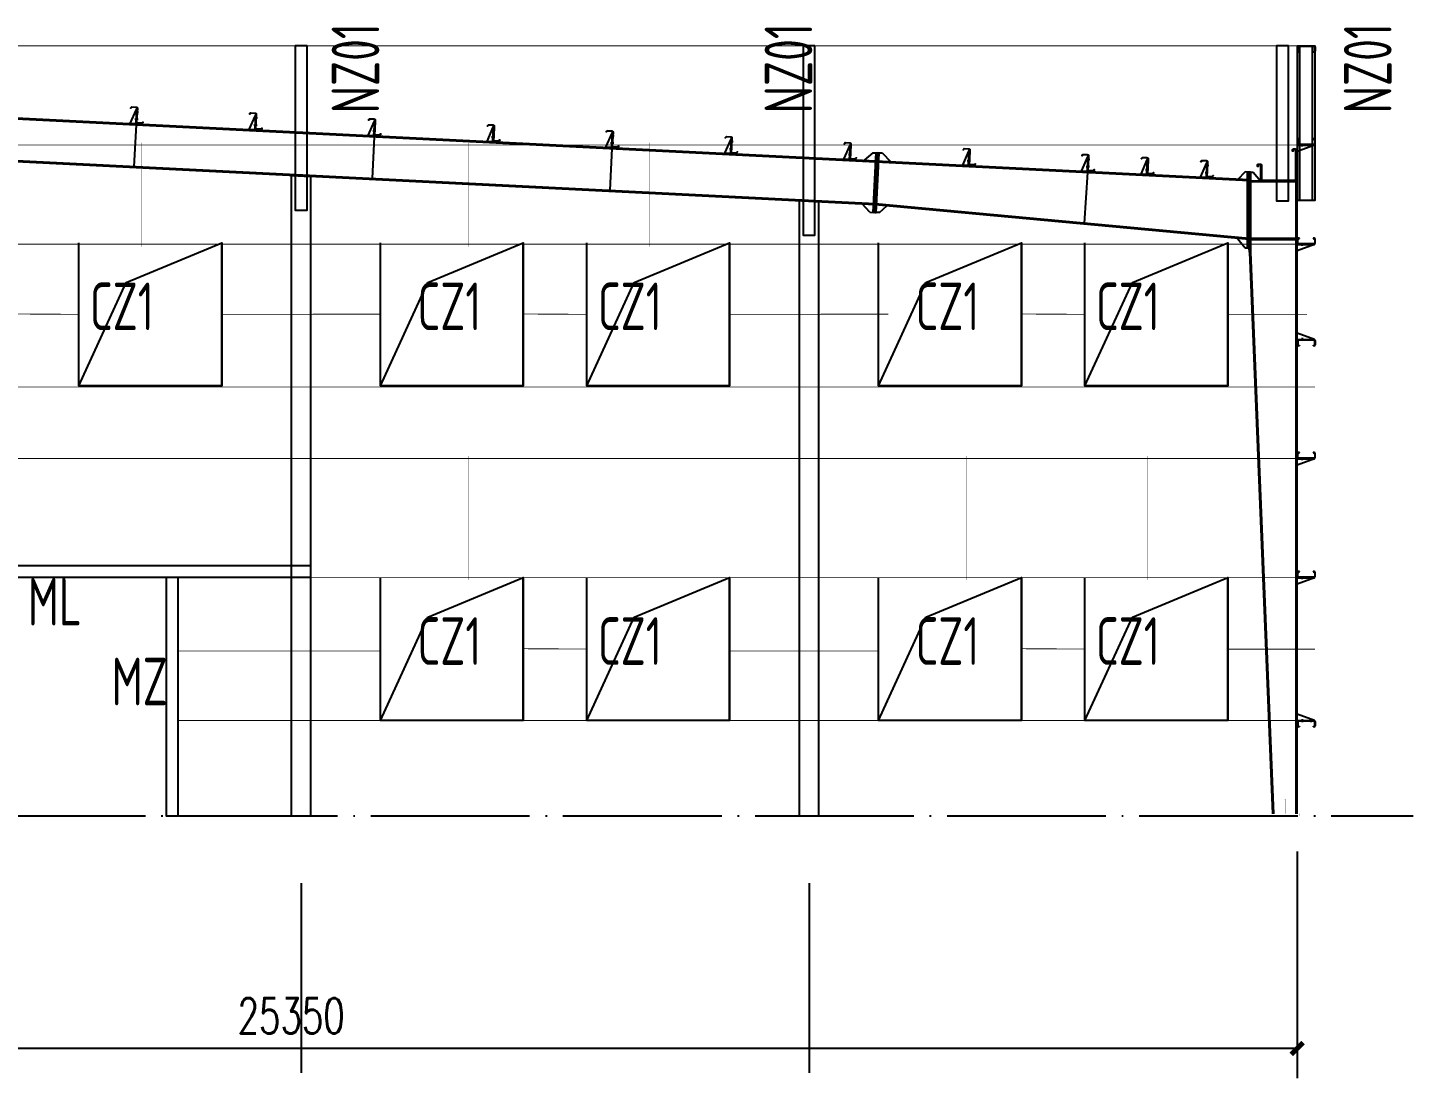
# Model space of a CAD drawing. Extents: x 180850 to 1399066, y 48356 to 327880.
# Drawn here: x 1089196 to 1106653, y 157399 to 170635 of the extents above; entities that cross this region are included whole.
import ezdxf

# ---------------------------------------------------------------- set-up
doc = ezdxf.new("R2010")
doc.units = 0
doc.header["$LTSCALE"] = 1000
doc.linetypes.add('DOTE', pattern=[2.42, 2, -0.2, 0.02, -0.2])
for name, color, linetype in [('AXIS', 3, 'Continuous'), ('DOTE', 1, 'Continuous'), ('GL', 150, 'Continuous'), ('GZ', 50, 'Continuous'), ('LT', 181, 'Continuous'), ('PZ', 202, 'Continuous'), ('TEXT', 7, 'Continuous'), ('天沟', 2, 'Continuous')]:
    doc.layers.add(name, color=color, linetype=linetype)
doc.styles.add('_TCH_DIM_T3', font='SIMPLEX', dxfattribs={"width": 0.705882, "bigfont": 'GBCBIG'})
doc.styles.add('TSSD_Label', font='tssdeng.shx', dxfattribs={"width": 0.7, "bigfont": 'hztxt.shx'})
doc.styles.add('TSSD_Norm', font='tssdeng.shx', dxfattribs={"bigfont": 'hztxt.shx'})
doc.dimstyles.new('_TCH_ARCH&&150', dxfattribs={"dimtxt": 446.25, "dimasz": 150, "dimexe": 375, "dimexo": 450, "dimgap": 189.375, "dimtad": 1, "dimdec": 0, "dimzin": 0, "dimdsep": 46, "dimtxsty": '_TCH_DIM_T3', "dimblk": 'ARCHTICK', "dimcen": 0.09, "dimclrd": 3, "dimclre": 3, "dimclrt": 7, "dimazin": 2, "dimtfac": 1, "dimtdec": 0, "dimtix": 1, "dimtmove": 2, "dimatfit": 3, "dimfxl": 1, "dimtolj": 1, "dimtzin": 0, "dimarcsym": 0})

# ---------------------------------------------------------------- blocks, each defined once
blk = doc.blocks.new('_ArchTick')
at = {"color": 0, "linetype": 'ByBlock', "const_width": 0.4}
blk.add_lwpolyline([(-0.5, -0.5), (0.5, 0.5)], dxfattribs=at)
blk = doc.blocks.new('*D1330')
at = {"color": 3, "lineweight": -2, "transparency": 16777216}
for p, q in [((27461, 4948), (27461, 2090)), ((52811, 4948), (52811, 2090)), ((52811, 2465), (27461, 2465))]:
    blk.add_line(p, q, dxfattribs=at)
at = {"layer": 'Defpoints', "color": 0, "transparency": 16777216}
for p in [(27461, 5398, -1), (52811, 5398, -1), (27461, 2465)]:
    blk.add_point(p, dxfattribs=at)
at = {"color": 3, "lineweight": -2, "transparency": 16777216, "xscale": 150, "yscale": 150, "zscale": 150, "rotation": 180}
blk.add_blockref('_ArchTick', (27461, 2465), dxfattribs=at)
at = {"color": 3, "lineweight": -2, "transparency": 16777216, "xscale": 150, "yscale": 150, "zscale": 150}
blk.add_blockref('_ArchTick', (52811, 2465), dxfattribs=at)
at = {"color": 7, "transparency": 16777216, "insert": (40136, 2877), "char_height": 446.2, "attachment_point": 5, "style": '_TCH_DIM_T3'}
blk.add_mtext('\\A1;25350', dxfattribs=at)
blk = doc.blocks.new('A$C3A585300')
at = {"layer": 'LT', "color": 1, "linetype": 'Continuous'}
for p, q in [((98, 153, -5), (58, 151, -5)), ((98, 153, -5), (58, 151, -5)), ((103, 62, -5), (63, 60, -5)), ((103, 62, -5), (63, 60, -5))]:
    blk.add_line(p, q, dxfattribs=at)
at = {"layer": 'LT', "elevation": -5}
blk.add_lwpolyline([(76, 197, -0.414214), (85, 207), (141, 210), (155, 197), (157, 199), (142, 213), (82, 210, 0.414214), (72, 200), (81, 23, -0.414214), (72, 12), (16, 10), (2, 22), (0, 20), (15, 6), (75, 9, 0.414214), (84, 20), (76, 197)], format="xyb", dxfattribs=at)
at = {"layer": 'LT', "elevation": -1}
for points in [[(76, 192), (82, 192), (91, 0), (85, 0)], [(82, 182), (91, 0), (161, 4)]]:
    blk.add_lwpolyline(points, close=True, dxfattribs=at)
at = {"layer": 'LT', "color": 1, "linetype": 'Continuous'}
for points in [[(75, 140, -5), (74, 164, -5), (84, 140, -5), (83, 165, -5)], [(75, 140, -5), (74, 164, -5), (84, 140, -5), (83, 165, -5)], [(79, 73, -5), (80, 48, -5), (88, 73, -5), (89, 49, -5)], [(79, 73, -5), (80, 48, -5), (88, 73, -5), (89, 49, -5)]]:
    blk.add_solid(points, dxfattribs=at)
blk = doc.blocks.new('A$C5C4D7DB2')
at = {"color": 8}
for p, q in [((38181.7, 14102.8, -0.9), (38155.4, 13577.5, -1)), ((41181.2, 13952.9, -0.9), (41154.9, 13427.5, -0.7)), ((44177.7, 13803, -0.9), (44151.4, 13277.7, -0.3)), ((47492.9, 13098.6, -0.9), (47520.3, 13647.9, -0.9)), ((50168.8, 13503.5, -0.9), (50127.9, 12863, -0.9))]:
    blk.add_line(p, q, dxfattribs=at)
at = {"layer": 'AXIS'}
for p, q in [((40260.5, 4547.9, -0.9), (40260.5, 2160, -0.9)), ((46660.5, 4547.9, -0.9), (46660.5, 2160, -0.9)), ((52810.5, 4547.9, -0.9), (52810.5, 2160, -0.9))]:
    blk.add_line(p, q, dxfattribs=at)
at = {"layer": 'DOTE', "linetype": 'DOTE'}
blk.add_line((0, 5397.9, -0.9), (54273.6, 5397.9, -0.9), dxfattribs=at)
at = {"layer": 'GL', "color": 8}
for p, q in [((27460.5, 14650.9, -0.9), (52204.5, 13413.7, -0.9)), ((27460.5, 14638.9, -0.9), (52204.5, 13401.7, -0.9)), ((34433.1, 13751.6, -1.5), (47492.9, 13098.6, 0.1)), ((34433.7, 13763.6, -1.5), (47493.5, 13110.6, 0.1)), ((47492.9, 13098.6, -0.9), (52204.5, 12660.9, -4.9)), ((47492.9, 13098.6, -0.9), (52204.5, 12660.9, -4.9)), ((47494.3, 13110.5, -0.9), (52204.5, 12673, -4.9)), ((47494.3, 13110.5, -0.9), (52204.5, 12673, -4.9))]:
    blk.add_line(p, q, dxfattribs=at)
at = {"layer": 'GZ', "color": 8}
for p, q in [((52796.5, 5422.9), (52796.5, 13383.9, -4.2)), ((52810.5, 5422.9), (52810.5, 13383.9, -4.2)), ((52224.5, 12673.2, -11.9), (52796.5, 12673.2, -8)), ((52224.5, 12673.2, -11.9), (52796.5, 12673.2, -8)), ((52224.5, 12659.2, -11.9), (52796.5, 12659.2, -8)), ((52224.5, 12659.2, -11.9), (52796.5, 12659.2, -8)), ((52210.5, 12499.2, -8), (52500, 5422.9)), ((52224.5, 12499.2, -8), (52514, 5422.9))]:
    blk.add_line(p, q, dxfattribs=at)
at = {"layer": 'GZ'}
for points, elevation in [([(40335.5, 15097.6), (40185.5, 15097.6), (40185.5, 13026.7), (40335.5, 13026.7)], -0.9), ([(46735.5, 15097.6), (46585.5, 15097.6), (46585.5, 12713.2), (46735.5, 12713.2)], -0.9), ([(52699.6, 15097.6), (52549.6, 15097.6), (52549.6, 13145.9), (52699.6, 13145.9)], -0.9), ([(52811.8, 13154.7), (53035.4, 13154.7), (53035.4, 15094.2), (52811.8, 15094.2)], -4), ([(52841.8, 13154.7), (53005.4, 13154.7), (53005.4, 15094.2), (52841.8, 15094.2)], -4), ([(40385.5, 5397.9), (40385.5, 13447.5), (40135.5, 13459.4), (40135.5, 5397.9)], -0.9), ([(46785.5, 5397.9), (46785.5, 13134), (46535.5, 13145.9), (46535.5, 5397.9)], -0.9)]:
    blk.add_lwpolyline(points, close=True, dxfattribs=dict(at, elevation=elevation))
at = {"layer": 'GZ', "color": 8, "elevation": -6}
blk.add_lwpolyline([(52810.5, 13383.9), (52224.5, 13383.9), (52224.5, 13397.9), (52810.5, 13397.9)], close=True, dxfattribs=at)
at = {"layer": 'LT'}
for p, q in [((52810.5, 15097.6, -4), (53030.5, 15097.6, -4)), ((52810.5, 15094.2, -4), (52810.5, 15097.6, -4)), ((53030.5, 15094.2, -4), (52810.5, 15094.2, -4)), ((52815.5, 15030.5, -4), (52815.5, 15083, -4)), ((52818.9, 15079.6, -4), (52818.9, 15033.8, -4)), ((52826.8, 15094.2, -4), (53024.3, 15094.2, -4)), ((52838, 15019.2, -4), (52826.8, 15019.2, -4)), ((53020.9, 15090.8, -4), (52830.2, 15090.8, -4)), ((52830.2, 15022.6, -4), (52838, 15022.6, -4)), ((52838, 15022.6, -4), (52838, 15019.2, -4)), ((53013, 15019.2, -4), (53013, 15022.6, -4)), ((53013, 15022.6, -4), (53020.9, 15022.6, -4)), ((53024.3, 15019.2, -4), (53013, 15019.2, -4)), ((53030.5, 15097.6, -4), (53030.5, 15094.2, -4)), ((53032.2, 15033.8, -4), (53032.2, 15079.6, -4)), ((53035.5, 15083, -4), (53035.5, 15030.5, -4))]:
    blk.add_line(p, q, dxfattribs=at)
at = {"layer": 'LT', "color": 8, "linetype": 'Continuous'}
for p, q in [((38168, 14176.4, -4.9), (38207.8, 14174.4, -4.9)), ((38168, 14176.4, -4.9), (38207.8, 14174.4, -4.9)), ((38172.5, 14267.8, -4.9), (38212.4, 14265.8, -4.9)), ((38172.5, 14267.8, -4.9), (38212.4, 14265.8, -4.9)), ((39670.7, 14192.9, -4.9), (39710.5, 14190.9, -4.9)), ((39670.7, 14192.9, -4.9), (39710.5, 14190.9, -4.9)), ((39666.1, 14101.4, -4.9), (39705.9, 14099.5, -4.9)), ((39666.1, 14101.4, -4.9), (39705.9, 14099.5, -4.9)), ((41164.2, 14026.5, -4.9), (41204.1, 14024.5, -4.9)), ((41164.2, 14026.5, -4.9), (41204.1, 14024.5, -4.9)), ((41168.8, 14117.9, -4.9), (41208.6, 14116, -4.9)), ((41168.8, 14117.9, -4.9), (41208.6, 14116, -4.9)), ((52872, 6613.4, -4), (52872, 6575, -4)), ((52982.4, 6613.4, -4), (52982.4, 6575, -4))]:
    blk.add_line(p, q, dxfattribs=at)
at = {"layer": 'LT', "color": 8}
for p, q in [((53031.8, 13849.6, -4), (52811.8, 13849.6, -4)), ((52811.8, 13849.6, -4), (52811.8, 13846.3, -4)), ((52811.8, 13846.3, -4), (53031.8, 13846.3, -4)), ((53031.8, 13846.3, -4), (52811.8, 13766.6, -4)), ((52816.8, 13913.4, -4), (52816.8, 13860.9, -4)), ((52820.1, 13864.3, -4), (52820.1, 13910, -4)), ((52839.3, 13924.6, -4), (52828, 13924.6, -4)), ((52828, 13849.6, -4), (53025.5, 13849.6, -4)), ((52831.4, 13921.3, -4), (52839.3, 13921.3, -4)), ((53022.1, 13853, -4), (52831.4, 13853, -4)), ((52839.3, 13921.3, -4), (52839.3, 13924.6, -4)), ((52873.2, 13827.1, -4), (52873.2, 13865.4, -4)), ((52983.6, 13827.1, -4), (52983.6, 13865.4, -4)), ((53014.3, 13924.6, -4), (53014.3, 13921.3, -4)), ((53025.5, 13924.6, -4), (53014.3, 13924.6, -4)), ((53014.3, 13921.3, -4), (53022.1, 13921.3, -4)), ((53031.8, 13846.3, -4), (53031.8, 13849.6, -4)), ((53033.4, 13910, -4), (53033.4, 13864.3, -4)), ((53036.8, 13860.9, -4), (53036.8, 13913.4, -4)), ((53030.5, 12597.9, -4), (52810.5, 12597.9, -4)), ((52810.5, 12597.9, -4), (52810.5, 12594.5, -4)), ((52810.5, 12594.5, -4), (53030.5, 12594.5, -4)), ((53030.5, 12594.5, -4), (52810.5, 12514.9, -4)), ((52815.5, 12661.7, -4), (52815.5, 12609.2, -4)), ((52818.9, 12612.5, -4), (52818.9, 12658.3, -4)), ((52838, 12672.9, -4), (52826.8, 12672.9, -4)), ((52826.8, 12597.9, -4), (53024.3, 12597.9, -4)), ((52830.2, 12669.5, -4), (52838, 12669.5, -4)), ((53020.9, 12601.3, -4), (52830.2, 12601.3, -4)), ((52838, 12669.5, -4), (52838, 12672.9, -4)), ((52872, 12578.7, -4), (52872, 12617.1, -4)), ((52982.4, 12579.1, -4), (52982.4, 12617.4, -4)), ((53013, 12672.9, -4), (53013, 12669.5, -4)), ((53024.3, 12672.9, -4), (53013, 12672.9, -4)), ((53013, 12669.5, -4), (53020.9, 12669.5, -4)), ((53030.5, 12594.5, -4), (53030.5, 12597.9, -4)), ((53032.2, 12658.3, -4), (53032.2, 12612.5, -4)), ((53035.5, 12609.2, -4), (53035.5, 12661.7, -4)), ((53030.5, 11397.9, -4), (52810.5, 11477.5, -4)), ((52810.5, 11397.9, -4), (53030.5, 11397.9, -4)), ((52810.5, 11394.5, -4), (52810.5, 11397.9, -4)), ((53030.5, 11394.5, -4), (52810.5, 11394.5, -4)), ((52815.5, 11330.8, -4), (52815.5, 11383.3, -4)), ((52818.9, 11379.9, -4), (52818.9, 11334.2, -4)), ((52826.8, 11394.5, -4), (53024.3, 11394.5, -4)), ((53020.9, 11391.2, -4), (52830.2, 11391.2, -4)), ((52872, 11417.1, -4), (52872, 11378.7, -4)), ((52982.4, 11417.1, -4), (52982.4, 11378.7, -4)), ((53030.5, 11397.9, -4), (53030.5, 11394.5, -4)), ((53032.2, 11334.2, -4), (53032.2, 11379.9, -4)), ((53035.5, 11383.3, -4), (53035.5, 11330.8, -4)), ((52838, 11319.5, -4), (52826.8, 11319.5, -4)), ((52830.2, 11322.9, -4), (52838, 11322.9, -4)), ((52838, 11322.9, -4), (52838, 11319.5, -4)), ((53013, 11319.5, -4), (53013, 11322.9, -4)), ((53013, 11322.9, -4), (53020.9, 11322.9, -4)), ((53024.3, 11319.5, -4), (53013, 11319.5, -4)), ((52815.5, 9961.7, -4), (52815.5, 9909.2, -4)), ((52818.9, 9912.5, -4), (52818.9, 9958.3, -4)), ((52838, 9972.9, -4), (52826.8, 9972.9, -4)), ((52830.2, 9969.5, -4), (52838, 9969.5, -4)), ((52838, 9969.5, -4), (52838, 9972.9, -4)), ((53013, 9972.9, -4), (53013, 9969.5, -4)), ((53024.3, 9972.9, -4), (53013, 9972.9, -4)), ((53013, 9969.5, -4), (53020.9, 9969.5, -4)), ((53032.2, 9958.3, -4), (53032.2, 9912.5, -4)), ((53035.5, 9909.2, -4), (53035.5, 9961.7, -4)), ((53030.5, 9897.9, -4), (52810.5, 9897.9, -4)), ((52810.5, 9897.9, -4), (52810.5, 9894.5, -4)), ((52810.5, 9894.5, -4), (53030.5, 9894.5, -4)), ((53030.5, 9894.5, -4), (52810.5, 9814.9, -4)), ((52826.8, 9897.9, -4), (53024.3, 9897.9, -4)), ((53020.9, 9901.3, -4), (52830.2, 9901.3, -4)), ((52872, 9875.4, -4), (52872, 9913.7, -4)), ((52982.4, 9875.4, -4), (52982.4, 9913.7, -4)), ((53030.5, 9894.5, -4), (53030.5, 9897.9, -4)), ((53030.5, 8397.9, -4), (52810.5, 8397.9, -4)), ((52810.5, 8397.9, -4), (52810.5, 8394.5, -4)), ((52810.5, 8394.5, -4), (53030.5, 8394.5, -4)), ((53030.5, 8394.5, -4), (52810.5, 8314.9, -4)), ((52815.5, 8461.7, -4), (52815.5, 8409.2, -4)), ((52818.9, 8412.5, -4), (52818.9, 8458.3, -4)), ((52838, 8472.9, -4), (52826.8, 8472.9, -4)), ((52826.8, 8397.9, -4), (53024.3, 8397.9, -4)), ((52830.2, 8469.5, -4), (52838, 8469.5, -4)), ((53020.9, 8401.3, -4), (52830.2, 8401.3, -4)), ((52838, 8469.5, -4), (52838, 8472.9, -4)), ((52872, 8379.1, -4), (52872, 8417.4, -4)), ((52982.4, 8379.1, -4), (52982.4, 8417.4, -4)), ((53013, 8472.9, -4), (53013, 8469.5, -4)), ((53024.3, 8472.9, -4), (53013, 8472.9, -4)), ((53013, 8469.5, -4), (53020.9, 8469.5, -4)), ((53030.5, 8394.5, -4), (53030.5, 8397.9, -4)), ((53032.2, 8458.3, -4), (53032.2, 8412.5, -4)), ((53035.5, 8409.2, -4), (53035.5, 8461.7, -4)), ((53030.5, 6597.9, -4), (52810.5, 6677.5, -4)), ((52810.5, 6597.9, -4), (53030.5, 6597.9, -4)), ((52810.5, 6594.5, -4), (52810.5, 6597.9, -4)), ((53030.5, 6594.5, -4), (52810.5, 6594.5, -4)), ((52815.5, 6530.8, -4), (52815.5, 6583.3, -4)), ((52818.9, 6579.9, -4), (52818.9, 6534.2, -4)), ((52826.8, 6594.5, -4), (53024.3, 6594.5, -4)), ((52838, 6519.5, -4), (52826.8, 6519.5, -4)), ((53020.9, 6591.2, -4), (52830.2, 6591.2, -4)), ((52830.2, 6522.9, -4), (52838, 6522.9, -4)), ((52838, 6522.9, -4), (52838, 6519.5, -4)), ((53013, 6519.5, -4), (53013, 6522.9, -4)), ((53013, 6522.9, -4), (53020.9, 6522.9, -4)), ((53024.3, 6519.5, -4), (53013, 6519.5, -4)), ((53030.5, 6597.9, -4), (53030.5, 6594.5, -4)), ((53032.2, 6534.2, -4), (53032.2, 6579.9, -4)), ((53035.5, 6583.3, -4), (53035.5, 6530.8, -4))]:
    blk.add_line(p, q, dxfattribs=at)
at = {"layer": 'LT', "color": 8, "elevation": -4.9}
for points in [[(38194.9, 14311.4, 0.4142136), (38185.4, 14321.9), (38129.7, 14324.7), (38115.6, 14311.9), (38113.5, 14314.2), (38128.6, 14327.8), (38188.5, 14324.8, -0.4142136), (38198, 14314.3), (38189.2, 14137.5, 0.4142136), (38198.6, 14127), (38254.3, 14124.2), (38268.5, 14137), (38270.5, 14134.8), (38255.4, 14121.2), (38195.5, 14124.2, -0.4142136), (38186, 14134.7), (38194.9, 14311.4)], [(39693, 14236.5, 0.4142136), (39683.5, 14247), (39627.8, 14249.8), (39613.7, 14237), (39611.7, 14239.3), (39626.7, 14252.9), (39686.6, 14249.9, -0.4142136), (39696.1, 14239.4), (39687.3, 14062.6, 0.4142136), (39696.8, 14052.1), (39752.5, 14049.3), (39766.6, 14062.1), (39768.6, 14059.9), (39753.6, 14046.3), (39693.6, 14049.3, -0.4142136), (39684.1, 14059.8), (39693, 14236.5)], [(41191.1, 14161.6, 0.4142136), (41181.6, 14172.1), (41125.9, 14174.9), (41111.8, 14162.1), (41109.8, 14164.3), (41124.8, 14178), (41184.8, 14175, -0.4142136), (41194.3, 14164.5), (41185.4, 13987.7, 0.4142136), (41194.9, 13977.2), (41250.6, 13974.4), (41264.7, 13987.2), (41266.7, 13985), (41251.7, 13971.4), (41191.8, 13974.4, -0.4142136), (41182.3, 13984.8), (41191.1, 14161.6)]]:
    blk.add_lwpolyline(points, format="xyb", dxfattribs=at)
at = {"layer": 'LT', "color": 8, "elevation": -0.9}
for points in [[(38188.1, 14296.8), (38179, 14115), (38109.1, 14118.5)], [(38194.6, 14306.4), (38188.6, 14306.7), (38179, 14115), (38185, 14114.7)], [(39686.2, 14221.8), (39677.1, 14040.1), (39607.3, 14043.6)], [(39692.7, 14231.5), (39686.7, 14231.8), (39677.1, 14040.1), (39683.1, 14039.8)], [(41184.4, 14146.9), (41175.3, 13965.2), (41105.4, 13968.7)], [(41190.9, 14156.6), (41184.9, 14156.9), (41175.3, 13965.2), (41181.3, 13964.9)]]:
    blk.add_lwpolyline(points, close=True, dxfattribs=at)
at = {"layer": 'LT'}
for centre, start, end in [((52826.8, 15083, -4), 89.99996, 179.99996), ((52826.8, 15030.5, -4), 179.99996, 269.99996), ((52830.2, 15079.6, -4), 89.99996, 179.99996), ((52830.2, 15033.8, -4), 179.99996, 269.99996), ((53020.9, 15079.6, -4), 359.99996, 89.99996), ((53020.9, 15033.8, -4), 269.99996, 359.99996), ((53024.3, 15083, -4), 359.99996, 89.99996), ((53024.3, 15030.5, -4), 269.99996, 359.99996)]:
    blk.add_arc(centre, 11.3, start, end, dxfattribs=at)
at = {"layer": 'LT', "color": 8}
for centre, start, end in [((52828, 13913.4, -4), 90, 180), ((52828, 13860.9, -4), 180, 270), ((52831.4, 13910, -4), 90, 180), ((52831.4, 13864.3, -4), 180, 270), ((53022.1, 13910, -4), 360, 90), ((53022.1, 13864.3, -4), 270, 360), ((53025.5, 13913.4, -4), 360, 90), ((53025.5, 13860.9, -4), 270, 360), ((52826.8, 12661.7, -4), 90, 180), ((52826.8, 12609.2, -4), 180, 270), ((52830.2, 12658.3, -4), 90, 180), ((52830.2, 12612.5, -4), 180, 270), ((53020.9, 12658.3, -4), 0, 90), ((53020.9, 12612.5, -4), 270, 0), ((53024.3, 12661.7, -4), 0, 90), ((53024.3, 12609.2, -4), 270, 0), ((52826.8, 11383.3, -4), 90, 180), ((52830.2, 11379.9, -4), 90, 180), ((53020.9, 11379.9, -4), 0, 90), ((53024.3, 11383.3, -4), 0, 90), ((52826.8, 11330.8, -4), 180, 270), ((52830.2, 11334.2, -4), 180, 270), ((53020.9, 11334.2, -4), 270, 0), ((53024.3, 11330.8, -4), 270, 0), ((52826.8, 9961.7, -4), 90, 180), ((52830.2, 9958.3, -4), 90, 180), ((53020.9, 9958.3, -4), 360, 90), ((53024.3, 9961.7, -4), 360, 90), ((52826.8, 9909.2, -4), 180, 270), ((52830.2, 9912.5, -4), 180, 270), ((53020.9, 9912.5, -4), 270, 360), ((53024.3, 9909.2, -4), 270, 360), ((52826.8, 8461.7, -4), 90, 180), ((52826.8, 8409.2, -4), 180, 270), ((52830.2, 8458.3, -4), 90, 180), ((52830.2, 8412.5, -4), 180, 270), ((53020.9, 8458.3, -4), 0, 90), ((53020.9, 8412.5, -4), 270, 0), ((53024.3, 8461.7, -4), 0, 90), ((53024.3, 8409.2, -4), 270, 0), ((52826.8, 6583.3, -4), 90, 180), ((52826.8, 6530.8, -4), 180, 270), ((52830.2, 6579.9, -4), 90, 180), ((52830.2, 6534.2, -4), 180, 270), ((53020.9, 6579.9, -4), 0, 90), ((53020.9, 6534.2, -4), 270, 0), ((53024.3, 6583.3, -4), 0, 90), ((53024.3, 6530.8, -4), 270, 0)]:
    blk.add_arc(centre, 11.3, start, end, dxfattribs=at)
at = {"layer": 'LT', "color": 8, "linetype": 'Continuous'}
for points in [[(38191.7, 14187.4, -4.9), (38190.4, 14163, -4.9), (38182.7, 14187.9, -4.9), (38181.4, 14163.4, -4.9)], [(38191.7, 14187.4, -4.9), (38190.4, 14163, -4.9), (38182.7, 14187.9, -4.9), (38181.4, 14163.4, -4.9)], [(38195, 14254.4, -4.9), (38196.2, 14278.8, -4.9), (38186, 14254.8, -4.9), (38187.2, 14279.3, -4.9)], [(38195, 14254.4, -4.9), (38196.2, 14278.8, -4.9), (38186, 14254.8, -4.9), (38187.2, 14279.3, -4.9)], [(39693.1, 14179.5, -4.9), (39694.4, 14203.9, -4.9), (39684.1, 14179.9, -4.9), (39685.4, 14204.4, -4.9)], [(39693.1, 14179.5, -4.9), (39694.4, 14203.9, -4.9), (39684.1, 14179.9, -4.9), (39685.4, 14204.4, -4.9)], [(39689.8, 14112.5, -4.9), (39688.6, 14088.1, -4.9), (39680.8, 14113, -4.9), (39679.6, 14088.5, -4.9)], [(39689.8, 14112.5, -4.9), (39688.6, 14088.1, -4.9), (39680.8, 14113, -4.9), (39679.6, 14088.5, -4.9)], [(41187.9, 14037.6, -4.9), (41186.7, 14013.2, -4.9), (41178.9, 14038.1, -4.9), (41177.7, 14013.6, -4.9)], [(41187.9, 14037.6, -4.9), (41186.7, 14013.2, -4.9), (41178.9, 14038.1, -4.9), (41177.7, 14013.6, -4.9)], [(41191.3, 14104.6, -4.9), (41192.5, 14129, -4.9), (41182.3, 14105, -4.9), (41183.5, 14129.5, -4.9)], [(41191.3, 14104.6, -4.9), (41192.5, 14129, -4.9), (41182.3, 14105, -4.9), (41183.5, 14129.5, -4.9)], [(52859.7, 6591.2, -4), (52884.2, 6591.2, -4), (52859.7, 6597.9, -4), (52884.2, 6597.9, -4)], [(52970.2, 6591.2, -4), (52994.6, 6591.2, -4), (52970.2, 6597.9, -4), (52994.6, 6597.9, -4)]]:
    blk.add_solid(points, dxfattribs=at)
at = {"layer": 'LT', "color": 8}
for points in [[(52860.9, 13853, -4), (52885.4, 13853, -4), (52860.9, 13846.3, -4), (52885.4, 13846.3, -4)], [(52971.4, 13853, -4), (52995.9, 13853, -4), (52971.4, 13846.3, -4), (52995.9, 13846.3, -4)], [(52859.7, 12600.9, -4), (52884.2, 12600.9, -4), (52859.7, 12594.2, -4), (52884.2, 12594.2, -4)], [(52970.2, 12601.3, -4), (52994.6, 12601.3, -4), (52970.2, 12594.5, -4), (52994.6, 12594.5, -4)], [(52859.7, 11391.2, -4), (52884.2, 11391.2, -4), (52859.7, 11397.9, -4), (52884.2, 11397.9, -4)], [(52970.2, 11391.2, -4), (52994.6, 11391.2, -4), (52970.2, 11397.9, -4), (52994.6, 11397.9, -4)], [(52859.7, 9901.3, -4), (52884.2, 9901.3, -4), (52859.7, 9894.5, -4), (52884.2, 9894.5, -4)], [(52970.2, 9901.3, -4), (52994.6, 9901.3, -4), (52970.2, 9894.5, -4), (52994.6, 9894.5, -4)], [(52859.7, 8401.3, -4), (52884.2, 8401.3, -4), (52859.7, 8394.5, -4), (52884.2, 8394.5, -4)], [(52970.2, 8401.3, -4), (52994.6, 8401.3, -4), (52970.2, 8394.5, -4), (52994.6, 8394.5, -4)]]:
    blk.add_solid(points, dxfattribs=at)
at = {"layer": 'PZ', "color": 8}
for p, q in [((47465.4, 13750.8, -2.9), (47355.7, 13656.2, -4.9)), ((47465.4, 13750.8, -2.9), (47355.7, 13656.2, -4.9)), ((47465.4, 13750.8, -2.9), (47505.4, 13748.8, -2.9)), ((47465.4, 13750.8, -2.9), (47505.4, 13748.8, -2.9)), ((47585.3, 13744.8, -2.9), (47545.3, 13746.8, -2.9)), ((47585.3, 13744.8, -2.9), (47545.3, 13746.8, -2.9)), ((47585.3, 13744.8, -2.9), (47685, 13639.7, -4.9)), ((47585.3, 13744.8, -2.9), (47685, 13639.7, -4.9)), ((52154.6, 13508.5, -8), (52058.1, 13407.9, -8)), ((52184.5, 13507.9, -8), (52154.6, 13508.5, -8)), ((52184.5, 13507.9, -8), (52154.6, 13508.5, -8)), ((52184.5, 12549.2, -8), (52184.5, 13507.9, -8)), ((52224.5, 13507.9, -8), (52184.5, 13507.9, -8)), ((52204.5, 12549.2, -8), (52204.5, 13507.9, -8)), ((52224.5, 13507.9, -8), (52254.5, 13507.9, -8)), ((52224.5, 13507.9, -8), (52224.5, 12499.2, -8)), ((52224.5, 13507.9, -8), (52254.5, 13507.9, -8)), ((52254.5, 13507.9, -8), (52346.9, 13397.9, -8)), ((47428, 13001.7, -1.5), (47331.9, 13106.7, 0.1)), ((47428, 13001.7, -1.5), (47331.9, 13106.7, 0.1)), ((47428, 13001.7, -1.5), (47467.9, 12999.7, -1.5)), ((47428, 13001.7, -1.5), (47467.9, 12999.7, -1.5)), ((47547.8, 12995.7, -1.5), (47507.9, 12997.7, -1.5)), ((47547.8, 12995.7, -1.5), (47507.9, 12997.7, -1.5)), ((47547.8, 12995.7, -1.5), (47641.8, 13082.6, -1.5)), ((47547.8, 12995.7, -1.5), (47641.8, 13082.6, -1.5)), ((52154.5, 12549.2, -8), (52041.4, 12685.8, -8)), ((52184.5, 12549.2, -8), (52154.5, 12549.2, -8)), ((52204.5, 12549.2, -8), (52184.5, 12549.2, -8)), ((52204.5, 12549.2, -8), (52184.5, 12549.2, -8)), ((52210.5, 12499.2, -11.9), (52204.5, 12549.2, -8)), ((52224.5, 12499.2, -8), (52210.5, 12499.2, -11.9))]:
    blk.add_line(p, q, dxfattribs=at)
at = {"layer": 'PZ', "color": 8, "elevation": -0.9}
for points in [[(47487.9, 12998.7), (47467.9, 12999.7), (47505.4, 13748.8), (47525.3, 13747.8)], [(47487.9, 12998.7), (47467.9, 12999.7), (47505.4, 13748.8), (47525.3, 13747.8)], [(47487.9, 12998.7), (47507.9, 12997.7), (47545.3, 13746.8), (47525.3, 13747.8)], [(47487.9, 12998.7), (47507.9, 12997.7), (47545.3, 13746.8), (47525.3, 13747.8)]]:
    blk.add_lwpolyline(points, close=True, dxfattribs=at)
at = {"layer": 'PZ', "color": 8, "const_width": 2.25}
for points in [[(52653.5, 5597.9), (52667.5, 5597.9), (52667.5, 5422.9), (52653.5, 5422.9)], [(52835.5, 5397.9), (52485.5, 5397.9), (52485.5, 5422.9), (52835.5, 5422.9)]]:
    blk.add_lwpolyline(points, close=True, dxfattribs=at)
at = {"layer": '天沟', "color": 8, "linetype": 'ByBlock', "elevation": -6}
blk.add_lwpolyline([(52801.9, 13397.9), (52352.2, 13397.9), (52352.2, 13595.9, 0.4142136), (52347.2, 13600.9), (52322.6, 13600.9, 0.4141297), (52317.6, 13595.9), (52317.6, 13578), (52310.1, 13578), (52310.1, 13595.9, -0.4142136), (52322.6, 13608.4), (52347.1, 13608.4, -0.4142136), (52359.6, 13595.9), (52359.6, 13405.3), (52794.4, 13405.3), (52794.4, 13786.1, 0.4142136), (52789.4, 13791.1), (52764.6, 13791.1, 0.4142536), (52759.6, 13786.1), (52759.6, 13768.7), (52752.1, 13768.7), (52752.1, 13786, -0.4142136), (52764.6, 13798.5), (52789.4, 13798.5, -0.4142136), (52801.9, 13786), (52801.9, 13397.9)], format="xyb", dxfattribs=at)
at = {"color": 8, "xscale": -1}
for p in [(42764.9, 13890), (44263, 13815.1), (45761.1, 13740.2), (47259.2, 13665.2), (48757.4, 13590.3), (50255.5, 13515.4), (51004.6, 13478), (51753.6, 13440.5)]:
    blk.add_blockref('A$C3A585300', p, dxfattribs=at)
dim = blk.add_linear_dim(base=(27460.5, 2464.5), p1=(52810.5, 5397.9, -0.9), p2=(27460.5, 5397.9, -0.9), angle=180, dimstyle='_TCH_ARCH&&150')
dim.commit()
dim.dimension.update_dxf_attribs({"geometry": '*D1330', "text_midpoint": (40135.5, 2877)})

msp = doc.modelspace()

# ---------------------------------------------------------------- linework, layer by layer
at = {"layer": 'AXIS', "color": 6, "linetype": 'ByBlock'}
for p, q in [((1092764.34, 163857.01, -0.86), (1086114.57, 163857.01, -0.86)), ((1092764.35, 163707.01, -0.86), (1086114.56, 163707.1, -0.86))]:
    msp.add_line(p, q, dxfattribs=at)
at = {"layer": 'AXIS', "color": 3, "linetype": 'ByBlock', "const_width": 1}
for points, elevation in [([(1090569.55, 169127.04), (1090569.55, 169187.04), (1090569.55, 170376.69), (1090569.55, 170436.69)], -4.87), ([(1094814.55, 169127.04), (1094814.55, 169187.04), (1094814.55, 170376.69), (1094814.55, 170436.69)], -0.86), ([(1096969.55, 169127.04), (1096969.55, 169187.04), (1096969.55, 170376.69), (1096969.55, 170436.69)], -4.87), ([(1101089.55, 169127.04), (1101089.55, 169187.04), (1101089.55, 170376.69), (1101089.55, 170436.69)], -0.86), ([(1103244.55, 169127.04), (1103244.55, 169187.04), (1103244.55, 170376.69), (1103244.55, 170436.69)], -4.87), ([(1090629.55, 167877.13), (1090629.55, 167937.13), (1090629.55, 169127.04), (1090629.55, 169187.04)], -0.86), ([(1094749.55, 167877.13), (1094749.55, 167937.13), (1094749.55, 169127.04), (1094749.55, 169187.04)], -0.86), ([(1097029.55, 167877.13), (1097029.55, 167937.13), (1097029.55, 169127.04), (1097029.55, 169187.04)], -0.86), ([(1101024.55, 167877.13), (1101024.55, 167937.13), (1101024.55, 169127.04), (1101024.55, 169187.04)], -0.86), ([(1103304.55, 167877.13), (1103304.55, 167937.13), (1103304.55, 169127.04), (1103304.55, 169187.04)], -0.86), ([(1090564.55, 165177.05), (1090564.55, 165237.05), (1090564.55, 166094.06), (1090564.55, 166154.06)], -0.86), ([(1094804.55, 165177.05), (1094804.55, 165237.05), (1094804.55, 166094.06), (1094804.55, 166154.06)], -0.86), ([(1096964.55, 165177.05), (1096964.55, 165237.05), (1096964.55, 166094.06), (1096964.55, 166154.06)], -0.86), ([(1101079.55, 165177.05), (1101079.55, 165237.05), (1101079.55, 166094.06), (1101079.55, 166154.06)], -0.86), ([(1103239.55, 165177.05), (1103239.55, 165237.05), (1103239.55, 166094.06), (1103239.55, 166154.06)], -0.86), ([(1090624.55, 163677.13), (1090624.55, 163737.13), (1090624.55, 165177.13), (1090624.55, 165237.13)], -0.86), ([(1094744.55, 163677.13), (1094744.55, 163737.13), (1094744.55, 165177.13), (1094744.55, 165237.13)], -0.86), ([(1097024.55, 163677.13), (1097024.55, 163737.13), (1097024.55, 165177.13), (1097024.55, 165237.13)], -0.86), ([(1101019.55, 163677.13), (1101019.55, 163737.13), (1101019.55, 165177.13), (1101019.55, 165237.13)], -0.86), ([(1103299.55, 163677.13), (1103299.55, 163737.13), (1103299.55, 165177.13), (1103299.55, 165237.13)], -0.86)]:
    msp.add_lwpolyline(points, dxfattribs=dict(at, elevation=elevation))
at = {"layer": 'AXIS', "color": 6, "linetype": 'ByBlock', "elevation": -0.86}
msp.add_lwpolyline([(1091089.55, 163707.09), (1090939.55, 163707.09), (1090939.55, 160707.01), (1091089.55, 160707.01)], close=True, dxfattribs=at)
at = {"layer": 'GL'}
for p, q in [((1089839.55, 166124.06, 0), (1089839.55, 167924.14, 0)), ((1091639.55, 166124.06, 0), (1091639.55, 167924.14, 0)), ((1093639.55, 166124.06, 0), (1093639.55, 167924.14, 0)), ((1095439.55, 166124.06, 0), (1095439.55, 167924.14, 0)), ((1096239.55, 166124.06, 0), (1096239.55, 167924.14, 0)), ((1098039.55, 166124.06, 0), (1098039.55, 167924.14, 0)), ((1099914.55, 166124.06, 0), (1099914.55, 167924.14, 0)), ((1101714.55, 166124.06, 0), (1101714.55, 167924.14, 0)), ((1102514.55, 166124.06, 0), (1102514.55, 167924.14, 0)), ((1104314.55, 166124.06, 0), (1104314.55, 167924.14, 0)), ((1093639.55, 161907.05), (1093639.55, 163707.13)), ((1095439.55, 161907.05), (1095439.55, 163707.13)), ((1096239.55, 161907.05), (1096239.55, 163707.13)), ((1098039.55, 161907.05), (1098039.55, 163707.13)), ((1099914.55, 161907.05), (1099914.55, 163707.13)), ((1101714.55, 161907.05), (1101714.55, 163707.13)), ((1102514.55, 161907.05), (1102514.55, 163707.13)), ((1104314.55, 161907.05), (1104314.55, 163707.13))]:
    msp.add_line(p, q, dxfattribs=at)
at = {"layer": 'GL', "elevation": 0}
for points in [[(1090438.05, 167426.01), (1091639.55, 167924.14), (1091639.55, 166124.06), (1089839.55, 166124.06)], [(1094238.05, 167426.01), (1095439.55, 167924.14), (1095439.55, 166124.06), (1093639.55, 166124.06)], [(1096838.05, 167426.01), (1098039.55, 167924.14), (1098039.55, 166124.06), (1096239.55, 166124.06)], [(1100513.05, 167426.01), (1101714.55, 167924.14), (1101714.55, 166124.06), (1099914.55, 166124.06)], [(1103113.05, 167426.01), (1104314.55, 167924.14), (1104314.55, 166124.06), (1102514.55, 166124.06)]]:
    msp.add_lwpolyline(points, close=True, dxfattribs=at)
at = {"layer": 'GL'}
for points in [[(1094238.05, 163209), (1095439.55, 163707.13), (1095439.55, 161907.05), (1093639.55, 161907.05)], [(1096838.05, 163209), (1098039.55, 163707.13), (1098039.55, 161907.05), (1096239.55, 161907.05)], [(1100513.05, 163209), (1101714.55, 163707.13), (1101714.55, 161907.05), (1099914.55, 161907.05)], [(1103113.05, 163209), (1104314.55, 163707.13), (1104314.55, 161907.05), (1102514.55, 161907.05)]]:
    msp.add_lwpolyline(points, close=True, dxfattribs=at)
at = {"layer": 'LT', "linetype": 'ByBlock', "const_width": 10}
for points, elevation in [([(1105414.55, 170406.69), (1054489.5, 170406.69)], -4.87), ([(1105413.37, 169157.04), (1054488.32, 169157.04)], -4.87), ([(1105414.55, 167907.05), (1054489.5, 167907.05)], -0.86), ([(1089039.55, 167027.42), (1089839.55, 167024.1)], 0), ([(1093639.55, 167026.52), (1091639.55, 167023.1)], -0.86), ([(1095439.55, 167027.42), (1096239.55, 167024.1)], 0), ([(1100039.55, 167026.52), (1098039.55, 167023.1)], -0.86), ([(1101714.55, 167027.42), (1102514.55, 167024.1)], 0), ([(1105314.55, 167024.81), (1104314.55, 167023.1)], 0), ([(1105414.55, 166107.05), (1054489.5, 166107.05)], -0.86), ([(1105414.55, 165207.05), (1054489.5, 165207.05)], -0.86), ([(1105414.55, 163707.13), (1091447.55, 163707.13)], -0.86), ([(1091089.55, 162782.11), (1093639.55, 162782.11)], -0.86), ([(1098039.55, 162782.11), (1099914.55, 162782.11)], -0.86), ([(1105414.55, 161907.05), (1091089.55, 161907.05)], -0.86)]:
    msp.add_lwpolyline(points, dxfattribs=dict(at, elevation=elevation))
for points in [[(1095439.55, 162810.42), (1096239.55, 162807.09)], [(1101714.55, 162810.42), (1102514.55, 162807.09)], [(1104314.55, 162805.36), (1105414.55, 162805.36)]]:
    msp.add_lwpolyline(points, dxfattribs=at)

# ---------------------------------------------------------------- block references
msp.add_blockref('A$C5C4D7DB2', (1052379, 155309.1))

# ---------------------------------------------------------------- texts
at = {"layer": 'TEXT', "style": 'TSSD_Norm', "width": 0.7}
for p in [(1093625.46, 169556, -0.86), (1099080.46, 169556, -0.86), (1106379.03, 169556, -0.86)]:
    msp.add_text('NZ01', height=600, rotation=90, dxfattribs=at).set_placement(p)
at = {"layer": 'TEXT', "style": 'TSSD_Label', "width": 0.7}
for s, p in [('CZ1', (1089978.6, 166824.52, 0.86)), ('CZ1', (1094105.6, 166824.52, 0.86)), ('CZ1', (1096378.6, 166824.52, 0.86)), ('CZ1', (1100380.6, 166824.52, 0.86)), ('CZ1', (1102653.6, 166824.52, 0.86)), ('ML', (1089196.96, 163103.78, -0.86)), ('CZ1', (1094105.6, 162607.51, 0.86)), ('CZ1', (1096378.6, 162607.51, 0.86)), ('CZ1', (1100380.6, 162607.51, 0.86)), ('CZ1', (1102653.6, 162607.51, 0.86)), ('MZ', (1090253.39, 162098.17, -0.86))]:
    msp.add_text(s, height=600, dxfattribs=at).set_placement(p)

doc.saveas('drawing.dxf')
